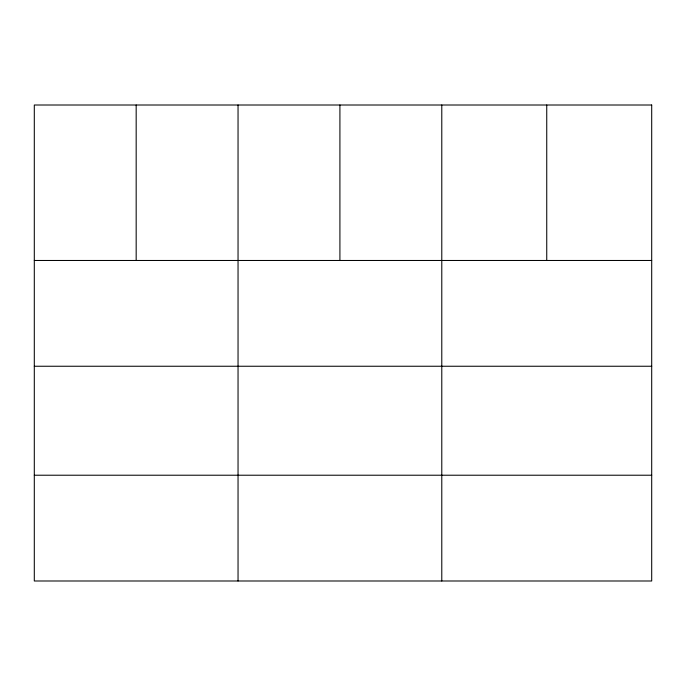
<?xml version="1.0" encoding="UTF-8"?>
<svg xmlns="http://www.w3.org/2000/svg" width="686" height="686" viewBox="0 0 686 686"><rect width="100%" height="100%" fill="white"/><g stroke="black" fill="none" stroke-linecap="round" stroke-linejoin="round"><path stroke-width="1.03" d="M34.3 260.474L651.7 260.474M34.3 366.247L651.7 366.247M34.3 475.218L651.7 475.218M546.742 105.009L546.742 260.474M441.784 105.009L441.784 580.991M339.913 105.009L339.913 260.474M238.042 105.009L238.042 580.991M136.171 105.009L136.171 260.474M651.7 105.009L34.3 105.009L34.3 580.991L651.7 580.991L651.7 105.009"/></g></svg>
